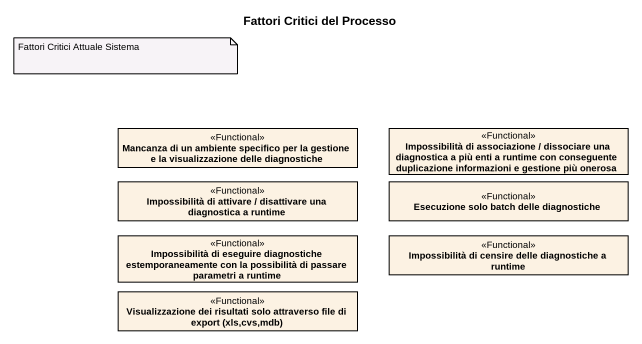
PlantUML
@startuml
title Fattori Critici del Processo
hide circle
hide empty members
class "Mancanza di un ambiente specifico per la gestione e la visualizzazione delle diagnostiche" as Mancanza_di_un_ambiente <<Functional>>
class "Impossibilità di associazione / dissociare una diagnostica a più enti a runtime con conseguente duplicazione informazioni e gestione più onerosa" as Impossibilità_di <<Functional>>
class "Impossibilità di attivare / disattivare una diagnostica a runtime" as Impossibilità_di_attivare <<Functional>>
class "Esecuzione solo batch delle diagnostiche" as Esecuzione_solo_batch_delle <<Functional>>
class "Impossibilità di eseguire diagnostiche estemporaneamente con la possibilità di passare parametri a runtime" as Impossibilità_di_eseguire <<Functional>>
class "Impossibilità di censire delle diagnostiche a runtime" as Impossibilità_di_censire <<Functional>>
class "Visualizzazione dei risultati solo attraverso file di export (xls,cvs,mdb)" as Visualizzazione_dei <<Functional>>
note as N1
  Fattori Critici Attuale Sistema
end note
@enduml
